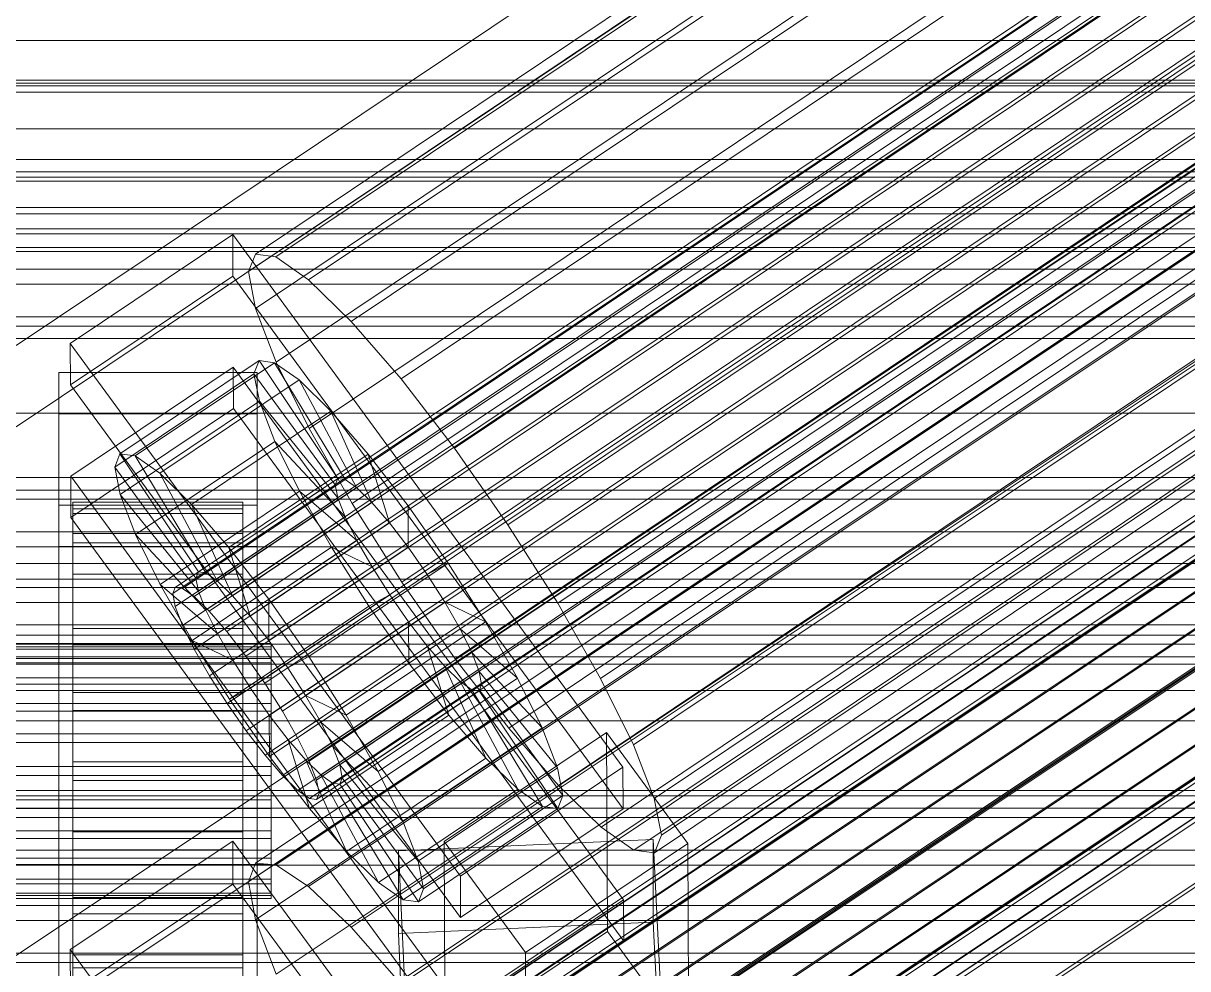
# Model space of a CAD drawing. Header units: millimetres. Extents: x -1970 to 59977, y -65068 to 6837.
# Drawn here: x 130.5 to 212.7, y -33137.5 to -33070.8 of the extents above; entities that cross this region are included whole.
import ezdxf

# ---------------------------------------------------------------- set-up
doc = ezdxf.new("R2010")
doc.units = ezdxf.units.MM
for name, color, linetype, lineweight in [('frontal_C01', 7, 'Continuous', 0), ('frontal_C02', 7, 'Continuous', 0), ('frontal_C03', 7, 'Continuous', 0), ('frontal_C03-dry', 7, 'Continuous', 0), ('frontal_secador', 7, 'Continuous', 0)]:
    doc.layers.add(name, color=color, linetype=linetype, lineweight=lineweight)

msp = doc.modelspace()

# ---------------------------------------------------------------- linework, layer by layer
at = {"layer": 'frontal_C01'}
for p, q in [((146.872, -33130.047), (331.181, -33007.049)), ((148.32, -33130.162), (332.629, -33007.163)), ((146.383, -33131.373), (330.692, -33008.374)), ((150.629, -33131.709), (334.938, -33008.711)), ((141.218, -33153.536), (355.017, -33010.858)), ((141.731, -33153.577), (355.53, -33010.899)), ((146.887, -33134.049), (331.197, -33011.051)), ((141.045, -33154.006), (354.844, -33011.328)), ((142.549, -33154.125), (356.348, -33011.447)), ((153.641, -33134.584), (337.95, -33011.586)), ((141.224, -33154.954), (355.022, -33012.276)), ((143.617, -33155.144), (357.415, -33012.466)), ((141.742, -33156.316), (355.541, -33013.638)), ((144.861, -33156.563), (358.659, -33013.885)), ((142.565, -33157.999), (356.363, -33015.321)), ((148.35, -33137.893), (332.659, -33014.895)), ((359.995, -33015.609), (146.196, -33158.287)), ((157.152, -33138.591), (341.461, -33015.592)), ((143.635, -33159.888), (357.434, -33017.211)), ((147.533, -33160.197), (361.332, -33017.52)), ((144.881, -33161.855), (358.68, -33019.178)), ((148.779, -33162.164), (362.578, -33019.487)), ((150.672, -33142.643), (334.981, -33019.645)), ((345.231, -33020.457), (160.922, -33143.455)), ((146.218, -33163.766), (360.017, -33021.088)), ((149.85, -33164.054), (363.648, -33021.376)), ((147.554, -33165.49), (361.352, -33022.812)), ((150.672, -33165.737), (364.471, -33023.059)), ((148.798, -33166.909), (362.596, -33024.231)), ((151.191, -33167.099), (364.989, -33024.421)), ((153.694, -33147.975), (338.003, -33024.977)), ((149.865, -33167.928), (363.664, -33025.25)), ((150.683, -33168.476), (364.482, -33025.798)), ((151.196, -33168.517), (364.995, -33025.839)), ((151.369, -33168.047), (365.168, -33025.369)), ((164.693, -33148.847), (349.002, -33025.849)), ((157.211, -33153.526), (341.52, -33030.528)), ((168.21, -33154.398), (352.519, -33031.4)), ((160.982, -33158.918), (345.291, -33035.92)), ((171.232, -33159.73), (355.541, -33036.732)), ((164.752, -33163.782), (349.061, -33040.784)), ((228.298, -33070.972), (130, -33136.571)), ((130, -33142.29), (228.298, -33076.691)), ((133.809, -33136.146), (145.277, -33128.493)), ((145.277, -33128.493), (145.289, -33131.537)), ((145.277, -33128.493), (172.809, -33165.937)), ((146.383, -33131.373), (146.872, -33130.047)), ((146.872, -33130.047), (148.32, -33130.162)), ((148.32, -33130.162), (150.629, -33131.709)), ((145.289, -33131.537), (133.821, -33139.19)), ((172.821, -33168.98), (145.289, -33131.537)), ((146.887, -33134.049), (146.383, -33131.373)), ((150.629, -33131.709), (153.641, -33134.584)), ((148.35, -33137.893), (146.887, -33134.049)), ((153.641, -33134.584), (157.152, -33138.591)), ((133.821, -33139.19), (133.809, -33136.146)), ((161.341, -33173.59), (133.809, -33136.146))]:
    msp.add_line(p, q, dxfattribs=at)
at = {"layer": 'frontal_C02'}
for p, q in [((146.872, -33087.061), (331.181, -32963.577)), ((148.32, -33087.258), (332.629, -32963.774)), ((146.383, -33088.305), (330.692, -32964.821)), ((150.629, -33088.882), (334.938, -32965.398)), ((141.218, -33110.587), (355.017, -32967.346)), ((141.731, -33110.657), (355.53, -32967.415)), ((146.887, -33090.904), (331.197, -32967.42)), ((141.045, -33111.028), (354.844, -32967.786)), ((142.549, -33111.232), (356.348, -32967.991)), ((153.641, -33091.822), (337.95, -32968.338)), ((141.224, -33111.949), (355.022, -32968.707)), ((143.617, -33112.274), (357.415, -32969.033)), ((141.742, -33113.287), (355.541, -32970.046)), ((144.861, -33113.711), (358.659, -32970.47)), ((142.565, -33114.952), (356.363, -32971.711)), ((148.35, -33094.682), (332.659, -32971.198)), ((359.995, -32972.204), (146.196, -33115.446)), ((157.152, -33095.878), (341.461, -32972.394)), ((143.635, -33116.83), (357.434, -32973.589)), ((147.533, -33117.36), (361.332, -32974.118)), ((144.881, -33118.793), (358.68, -32975.551)), ((148.779, -33119.323), (362.578, -32976.081)), ((150.672, -33099.38), (334.981, -32975.896)), ((146.218, -33120.707), (360.017, -32977.465)), ((345.231, -32977.29), (160.922, -33100.774)), ((149.85, -33121.2), (363.648, -32977.959)), ((147.554, -33122.441), (361.352, -32979.2)), ((150.672, -33122.865), (364.471, -32979.624)), ((148.798, -33123.879), (362.596, -32980.637)), ((151.191, -33124.204), (364.989, -32980.963)), ((153.694, -33104.68), (338.003, -32981.196)), ((149.865, -33124.92), (363.664, -32981.679)), ((150.683, -33125.496), (364.482, -32982.254)), ((151.196, -33125.566), (364.995, -32982.324)), ((151.369, -33125.125), (365.168, -32981.884)), ((164.693, -33106.176), (349.002, -32982.692)), ((157.211, -33110.219), (341.52, -32986.736)), ((168.21, -33111.715), (352.519, -32988.231)), ((160.982, -33115.621), (345.291, -32992.137)), ((171.232, -33117.015), (355.541, -32993.531)), ((164.752, -33120.517), (349.061, -32997.033)), ((173.554, -33121.714), (357.863, -32998.23)), ((168.263, -33124.573), (352.572, -33001.089)), ((175.016, -33125.491), (359.326, -33002.007)), ((171.275, -33127.513), (355.584, -33004.029)), ((175.521, -33128.09), (359.83, -33004.607)), ((173.584, -33129.137), (357.893, -33005.653)), ((175.032, -33129.334), (359.341, -33005.85)), ((228.298, -33027.666), (130, -33093.525)), ((130, -33099.266), (228.298, -33033.407)), ((-425, -33078.232), (425, -33078.232)), ((133.809, -33093.377), (145.277, -33085.693)), ((145.277, -33085.693), (145.289, -33088.616)), ((145.277, -33085.693), (172.809, -33123.286)), ((146.383, -33088.305), (146.872, -33087.061)), ((146.872, -33087.061), (148.32, -33087.258)), ((148.32, -33087.258), (150.629, -33088.882)), ((146.887, -33090.904), (146.383, -33088.305)), ((145.289, -33088.616), (133.821, -33096.299)), ((172.821, -33126.209), (145.289, -33088.616)), ((150.629, -33088.882), (153.641, -33091.822)), ((148.35, -33094.682), (146.887, -33090.904)), ((153.641, -33091.822), (157.152, -33095.878)), ((133.821, -33096.299), (133.809, -33093.377)), ((161.341, -33130.97), (133.809, -33093.377)), ((137.313, -33101.168), (147.143, -33094.582)), ((138.396, -33101.315), (148.226, -33094.729)), ((147.143, -33094.582), (146.777, -33095.512)), ((148.226, -33094.729), (147.143, -33094.582)), ((147.143, -33094.582), (152.686, -33102.904)), ((149.953, -33095.944), (148.226, -33094.729)), ((148.226, -33094.729), (153.199, -33102.973)), ((150.672, -33099.38), (148.35, -33094.682)), ((133, -33098.346), (133, -33095.423)), ((133, -33095.423), (147, -33095.423)), ((133, -33141.327), (133, -33095.423)), ((133.847, -33102.729), (145.315, -33095.046)), ((136.948, -33102.098), (146.777, -33095.512)), ((145.315, -33095.046), (145.327, -33097.968)), ((145.315, -33095.046), (172.847, -33132.639)), ((146.777, -33095.512), (152.513, -33103.344)), ((146.777, -33095.512), (147.155, -33097.457)), ((147, -33095.423), (147, -33098.346)), ((147, -33095.423), (147, -33141.327)), ((133.821, -33096.299), (161.353, -33133.892)), ((140.123, -33102.53), (149.953, -33095.944)), ((152.207, -33098.143), (149.953, -33095.944)), ((149.953, -33095.944), (154.017, -33103.549)), ((157.152, -33095.878), (160.922, -33100.774)), ((137.325, -33104.042), (147.155, -33097.457)), ((147.155, -33097.457), (152.692, -33104.265)), ((147.155, -33097.457), (148.249, -33100.282)), ((145.327, -33097.968), (133.859, -33105.652)), ((142.377, -33104.729), (152.207, -33098.143)), ((172.859, -33135.561), (145.327, -33097.968)), ((154.833, -33101.178), (152.207, -33098.143)), ((152.207, -33098.143), (155.085, -33104.591)), ((147, -33098.346), (133, -33098.346)), ((133, -33098.346), (133, -33144.25)), ((147, -33144.25), (147, -33098.346)), ((153.694, -33104.68), (150.672, -33099.38)), ((138.419, -33106.868), (148.249, -33100.282)), ((148.249, -33100.282), (153.21, -33105.604)), ((148.249, -33100.282), (149.985, -33103.797)), ((136.948, -33102.098), (137.313, -33101.168)), ((142.856, -33109.489), (137.313, -33101.168)), ((137.313, -33101.168), (138.396, -33101.315)), ((143.369, -33109.559), (138.396, -33101.315)), ((138.396, -33101.315), (140.123, -33102.53)), ((145.003, -33107.763), (154.833, -33101.178)), ((157.653, -33104.84), (154.833, -33101.178)), ((154.833, -33101.178), (156.329, -33106.028)), ((160.922, -33100.774), (164.693, -33106.176)), ((142.683, -33109.93), (136.948, -33102.098)), ((137.325, -33104.042), (136.948, -33102.098)), ((133.859, -33105.652), (133.847, -33102.729)), ((161.379, -33140.322), (133.847, -33102.729)), ((144.188, -33110.135), (140.123, -33102.53)), ((140.123, -33102.53), (142.377, -33104.729)), ((152.686, -33102.904), (142.856, -33109.489)), ((153.199, -33102.973), (143.369, -33109.559)), ((152.513, -33103.344), (152.686, -33102.904)), ((152.686, -33102.904), (153.199, -33102.973)), ((153.199, -33102.973), (154.017, -33103.549)), ((142.862, -33110.851), (137.325, -33104.042)), ((138.419, -33106.868), (137.325, -33104.042)), ((140.156, -33110.383), (149.985, -33103.797)), ((152.513, -33103.344), (142.683, -33109.93)), ((154.017, -33103.549), (144.188, -33110.135)), ((149.985, -33103.797), (154.033, -33107.269)), ((149.985, -33103.797), (152.246, -33107.762)), ((152.692, -33104.265), (152.513, -33103.344)), ((154.017, -33103.549), (155.085, -33104.591)), ((133, -33107.698), (133, -33104.776)), ((133, -33104.776), (147, -33104.776)), ((133, -33150.68), (133, -33104.776)), ((134, -33114.562), (134, -33104.568)), ((134, -33104.568), (134, -33105.044)), ((134, -33104.568), (146, -33104.568)), ((134, -33105.386), (134, -33104.568)), ((145.255, -33111.176), (142.377, -33104.729)), ((142.377, -33104.729), (145.003, -33107.763)), ((152.692, -33104.265), (142.862, -33110.851)), ((155.085, -33104.591), (145.255, -33111.176)), ((146, -33105.044), (146, -33104.568)), ((146, -33104.568), (146, -33114.562)), ((146, -33104.568), (146, -33105.386)), ((147, -33104.776), (147, -33107.698)), ((147, -33104.776), (147, -33150.68)), ((157.653, -33104.84), (147.823, -33111.426)), ((153.21, -33105.604), (152.692, -33104.265)), ((157.211, -33110.219), (153.694, -33104.68)), ((155.085, -33104.591), (156.329, -33106.028)), ((157.665, -33107.762), (157.653, -33104.84)), ((160.474, -33108.88), (157.653, -33104.84)), ((133.859, -33105.652), (161.391, -33143.245)), ((134, -33114.787), (134, -33105.044)), ((134, -33105.044), (134, -33106.782)), ((134, -33105.044), (146, -33105.044)), ((134, -33114.95), (134, -33105.386)), ((134, -33105.386), (146, -33105.386)), ((134, -33107.443), (134, -33105.386)), ((153.21, -33105.604), (143.38, -33112.19)), ((146, -33106.782), (146, -33105.044)), ((146, -33105.044), (146, -33114.787)), ((146, -33105.386), (146, -33114.95)), ((146, -33105.386), (146, -33107.443)), ((154.033, -33107.269), (153.21, -33105.604)), ((156.329, -33106.028), (146.499, -33112.614)), ((156.329, -33106.028), (157.665, -33107.762)), ((164.693, -33106.176), (168.21, -33111.715)), ((134, -33115.611), (134, -33106.782)), ((134, -33106.782), (134, -33109.662)), ((134, -33106.782), (146, -33106.782)), ((143.38, -33112.19), (138.419, -33106.868)), ((140.156, -33110.383), (138.419, -33106.868)), ((154.033, -33107.269), (144.203, -33113.854)), ((146, -33109.662), (146, -33106.782)), ((146, -33106.782), (146, -33115.611)), ((155.103, -33109.146), (154.033, -33107.269)), ((147, -33107.698), (133, -33107.698)), ((133, -33107.698), (133, -33153.603)), ((134, -33115.924), (134, -33107.443)), ((134, -33107.443), (146, -33107.443)), ((134, -33110.597), (134, -33107.443)), ((142.416, -33114.347), (152.246, -33107.762)), ((146.499, -33112.614), (145.003, -33107.763)), ((145.003, -33107.763), (147.823, -33111.426)), ((146, -33107.443), (146, -33115.924)), ((146, -33107.443), (146, -33110.597)), ((147, -33153.603), (147, -33107.698)), ((147.835, -33114.348), (157.665, -33107.762)), ((152.246, -33107.762), (155.103, -33109.146)), ((152.246, -33107.762), (154.877, -33111.905)), ((157.665, -33107.762), (159.001, -33109.676)), ((150.644, -33115.466), (160.474, -33108.88)), ((160.474, -33108.88), (159.001, -33109.676)), ((163.105, -33113.024), (160.474, -33108.88)), ((134, -33116.975), (134, -33109.662)), ((134, -33109.662), (134, -33113.49)), ((134, -33109.662), (146, -33109.662)), ((142.856, -33109.489), (142.683, -33109.93)), ((143.369, -33109.559), (142.856, -33109.489)), ((144.188, -33110.135), (143.369, -33109.559)), ((155.103, -33109.146), (145.274, -33115.732)), ((146, -33113.49), (146, -33109.662)), ((146, -33109.662), (146, -33116.975)), ((159.001, -33109.676), (149.171, -33116.262)), ((156.35, -33111.109), (155.103, -33109.146)), ((159.001, -33109.676), (160.247, -33111.639)), ((134, -33117.418), (134, -33110.597)), ((134, -33110.597), (146, -33110.597)), ((134, -33114.635), (134, -33110.597)), ((144.203, -33113.854), (140.156, -33110.383)), ((142.416, -33114.347), (140.156, -33110.383)), ((141.045, -33111.028), (141.218, -33110.587)), ((141.218, -33110.587), (141.731, -33110.657)), ((142.683, -33109.93), (142.862, -33110.851)), ((145.255, -33111.176), (144.188, -33110.135)), ((146, -33110.597), (146, -33117.418)), ((146, -33110.597), (146, -33114.635)), ((160.982, -33115.621), (157.211, -33110.219)), ((141.224, -33111.949), (141.045, -33111.028)), ((141.731, -33110.657), (142.549, -33111.232)), ((142.549, -33111.232), (143.617, -33112.274)), ((142.862, -33110.851), (143.38, -33112.19)), ((146.499, -33112.614), (145.255, -33111.176)), ((156.35, -33111.109), (146.52, -33117.695)), ((147.823, -33111.426), (147.835, -33114.348)), ((147.823, -33111.426), (150.644, -33115.466)), ((154.877, -33111.905), (156.35, -33111.109)), ((157.686, -33113.023), (156.35, -33111.109)), ((141.742, -33113.287), (141.224, -33111.949)), ((143.38, -33112.19), (144.203, -33113.854)), ((145.047, -33118.491), (154.877, -33111.905)), ((160.247, -33111.639), (150.417, -33118.225)), ((154.877, -33111.905), (157.698, -33115.946)), ((163.105, -33113.024), (160.247, -33111.639)), ((160.247, -33111.639), (161.318, -33113.517)), ((168.21, -33111.715), (171.232, -33117.015)), ((143.617, -33112.274), (144.861, -33113.711)), ((147.835, -33114.348), (146.499, -33112.614)), ((157.686, -33113.023), (147.856, -33119.609)), ((153.275, -33119.61), (163.105, -33113.024)), ((157.698, -33115.946), (157.686, -33113.023)), ((159.022, -33114.758), (157.686, -33113.023)), ((165.365, -33116.988), (163.105, -33113.024)), ((-450, -33113.242), (450, -33113.242)), ((134, -33118.788), (134, -33113.49)), ((134, -33113.49), (134, -33118.004)), ((134, -33113.49), (146, -33113.49)), ((142.565, -33114.952), (141.742, -33113.287)), ((144.203, -33113.854), (145.274, -33115.732)), ((144.861, -33113.711), (146.196, -33115.446)), ((146, -33118.004), (146, -33113.49)), ((146, -33113.49), (146, -33118.788)), ((161.318, -33113.517), (151.488, -33120.103)), ((165.365, -33116.988), (161.318, -33113.517)), ((161.318, -33113.517), (162.14, -33115.182)), ((-148, -33114.562), (148, -33114.562)), ((134, -33114.787), (134, -33114.562)), ((146, -33114.562), (134, -33114.562)), ((134, -33114.562), (134, -33114.95)), ((134, -33119.33), (134, -33114.635)), ((134, -33114.635), (146, -33114.635)), ((134, -33119.28), (134, -33114.635)), ((145.274, -33115.732), (142.416, -33114.347)), ((145.047, -33118.491), (142.416, -33114.347)), ((146, -33114.562), (146, -33114.787)), ((146, -33114.95), (146, -33114.562)), ((146, -33114.635), (146, -33119.33)), ((146, -33114.635), (146, -33119.28)), ((149.171, -33116.262), (147.835, -33114.348)), ((148, -33114.787), (148, -33114.562)), ((148, -33114.562), (148, -33114.95)), ((-148, -33114.787), (148, -33114.787)), ((-148, -33114.95), (148, -33114.95)), ((134, -33115.611), (134, -33114.787)), ((146, -33114.787), (134, -33114.787)), ((146, -33114.95), (134, -33114.95)), ((134, -33114.95), (134, -33115.924)), ((143.635, -33116.83), (142.565, -33114.952)), ((146, -33114.787), (146, -33115.611)), ((146, -33115.924), (146, -33114.95)), ((146.196, -33115.446), (147.533, -33117.36)), ((148, -33115.611), (148, -33114.787)), ((148, -33114.95), (148, -33115.924)), ((149.171, -33116.262), (150.644, -33115.466)), ((159.022, -33114.758), (149.192, -33121.344)), ((150.644, -33115.466), (153.275, -33119.61)), ((162.14, -33115.182), (152.311, -33121.768)), ((160.518, -33119.608), (159.022, -33114.758)), ((160.266, -33116.195), (159.022, -33114.758)), ((167.102, -33120.503), (162.14, -33115.182)), ((162.14, -33115.182), (162.659, -33116.521)), ((-148, -33115.611), (148, -33115.611)), ((-148, -33115.924), (148, -33115.924)), ((134, -33116.975), (134, -33115.611)), ((146, -33115.611), (134, -33115.611)), ((146, -33115.924), (134, -33115.924)), ((134, -33115.924), (134, -33117.418)), ((145.274, -33115.732), (146.52, -33117.695)), ((146, -33115.611), (146, -33116.975)), ((146, -33117.418), (146, -33115.924)), ((147.868, -33122.532), (157.698, -33115.946)), ((148, -33116.975), (148, -33115.611)), ((148, -33115.924), (148, -33117.418)), ((150.417, -33118.225), (149.171, -33116.262)), ((160.266, -33116.195), (150.436, -33122.781)), ((157.698, -33115.946), (160.518, -33119.608)), ((163.144, -33122.642), (160.266, -33116.195)), ((161.333, -33117.237), (160.266, -33116.195)), ((164.752, -33120.517), (160.982, -33115.621)), ((-148, -33116.975), (148, -33116.975)), ((134, -33118.788), (134, -33116.975)), ((146, -33116.975), (134, -33116.975)), ((144.881, -33118.793), (143.635, -33116.83)), ((146, -33116.975), (146, -33118.788)), ((148, -33118.788), (148, -33116.975)), ((162.659, -33116.521), (152.829, -33123.106)), ((155.535, -33123.574), (165.365, -33116.988)), ((168.196, -33123.329), (162.659, -33116.521)), ((162.659, -33116.521), (162.837, -33117.442)), ((167.102, -33120.503), (165.365, -33116.988)), ((171.232, -33117.015), (173.554, -33121.714)), ((-148, -33117.418), (148, -33117.418)), ((146, -33117.418), (134, -33117.418)), ((134, -33117.418), (134, -33119.33)), ((134, -33118.004), (134, -33120.926)), ((146, -33118.004), (134, -33118.004)), ((134, -33118.004), (134, -33122.896)), ((146.52, -33117.695), (145.047, -33118.491)), ((146, -33119.33), (146, -33117.418)), ((146, -33120.926), (146, -33118.004)), ((146, -33122.896), (146, -33118.004)), ((146.52, -33117.695), (147.856, -33119.609)), ((147.533, -33117.36), (148.779, -33119.323)), ((148, -33117.418), (148, -33119.33)), ((161.333, -33117.237), (151.503, -33123.823)), ((162.151, -33117.812), (152.321, -33124.398)), ((162.664, -33117.882), (152.835, -33124.468)), ((162.837, -33117.442), (153.008, -33124.027)), ((165.397, -33124.842), (161.333, -33117.237)), ((162.151, -33117.812), (161.333, -33117.237)), ((167.125, -33126.056), (162.151, -33117.812)), ((162.664, -33117.882), (162.151, -33117.812)), ((162.837, -33117.442), (162.664, -33117.882)), ((168.208, -33126.204), (162.664, -33117.882)), ((168.573, -33125.273), (162.837, -33117.442)), ((-148, -33118.788), (148, -33118.788)), ((134, -33120.926), (134, -33118.788)), ((146, -33118.788), (134, -33118.788)), ((146.218, -33120.707), (144.881, -33118.793)), ((147.868, -33122.532), (145.047, -33118.491)), ((146, -33118.788), (146, -33120.926)), ((148, -33120.926), (148, -33118.788)), ((151.488, -33120.103), (150.417, -33118.225)), ((150.417, -33118.225), (153.275, -33119.61)), ((-148, -33119.33), (148, -33119.33)), ((134, -33121.531), (134, -33119.28)), ((134, -33119.28), (146, -33119.28)), ((134, -33124.218), (134, -33119.28)), ((146, -33119.33), (134, -33119.33)), ((134, -33119.33), (134, -33121.531)), ((146, -33119.28), (146, -33121.531)), ((146, -33119.28), (146, -33124.218)), ((146, -33121.531), (146, -33119.33)), ((147.856, -33119.609), (147.868, -33122.532)), ((147.856, -33119.609), (149.192, -33121.344)), ((148, -33119.33), (148, -33121.531)), ((148.779, -33119.323), (149.85, -33121.2)), ((150.688, -33126.194), (160.518, -33119.608)), ((153.275, -33119.61), (155.535, -33123.574)), ((160.518, -33119.608), (163.144, -33122.642)), ((152.311, -33121.768), (151.488, -33120.103)), ((151.488, -33120.103), (155.535, -33123.574)), ((148, -33120.926), (-148, -33120.926)), ((134, -33120.926), (146, -33120.926)), ((134, -33123.243), (134, -33120.926)), ((146, -33120.926), (146, -33123.243)), ((147.554, -33122.441), (146.218, -33120.707)), ((148, -33123.243), (148, -33120.926)), ((149.85, -33121.2), (150.672, -33122.865)), ((157.272, -33127.089), (167.102, -33120.503)), ((160.19, -33128.526), (171.658, -33120.843)), ((168.263, -33124.573), (164.752, -33120.517)), ((168.196, -33123.329), (167.102, -33120.503)), ((171.658, -33120.843), (171.715, -33134.872)), ((171.658, -33120.843), (177.394, -33128.675)), ((-148, -33121.531), (148, -33121.531)), ((146, -33121.531), (134, -33121.531)), ((134, -33121.531), (134, -33123.87)), ((146, -33123.87), (146, -33121.531)), ((148, -33121.531), (148, -33123.87)), ((149.192, -33121.344), (150.688, -33126.194)), ((149.192, -33121.344), (150.436, -33122.781)), ((152.829, -33123.106), (152.311, -33121.768)), ((152.311, -33121.768), (157.272, -33127.089)), ((173.554, -33121.714), (175.016, -33125.491)), ((134, -33123.243), (134, -33122.896)), ((134, -33122.896), (134, -33127.833)), ((134, -33122.896), (146, -33122.896)), ((146, -33127.833), (146, -33122.896)), ((146, -33122.896), (146, -33123.243)), ((148.798, -33123.879), (147.554, -33122.441)), ((150.688, -33126.194), (147.868, -33122.532)), ((150.436, -33122.781), (153.314, -33129.228)), ((150.436, -33122.781), (151.503, -33123.823)), ((150.672, -33122.865), (151.191, -33124.204)), ((153.314, -33129.228), (163.144, -33122.642)), ((163.144, -33122.642), (165.397, -33124.842)), ((-148, -33123.243), (148, -33123.243)), ((134, -33125.582), (134, -33123.243)), ((146, -33123.243), (134, -33123.243)), ((146, -33123.243), (146, -33125.582)), ((148, -33125.582), (148, -33123.243)), ((153.008, -33124.027), (152.829, -33123.106)), ((152.829, -33123.106), (158.366, -33129.915)), ((155.535, -33123.574), (157.272, -33127.089)), ((158.366, -33129.915), (168.196, -33123.329)), ((172.809, -33123.286), (161.341, -33130.97)), ((168.573, -33125.273), (168.196, -33123.329)), ((172.821, -33126.209), (172.809, -33123.286)), ((-148, -33123.87), (148, -33123.87)), ((134, -33123.87), (134, -33124.218)), ((146, -33123.87), (134, -33123.87)), ((134, -33123.87), (134, -33126.187)), ((134, -33124.218), (146, -33124.218)), ((134, -33129.11), (134, -33124.218)), ((146, -33124.218), (146, -33123.87)), ((146, -33126.187), (146, -33123.87)), ((146, -33124.218), (146, -33129.11)), ((148, -33123.87), (148, -33126.187)), ((149.865, -33124.92), (148.798, -33123.879)), ((151.191, -33124.204), (151.369, -33125.125)), ((151.503, -33123.823), (155.567, -33131.427)), ((151.503, -33123.823), (152.321, -33124.398)), ((152.321, -33124.398), (157.295, -33132.642)), ((152.321, -33124.398), (152.835, -33124.468)), ((152.835, -33124.468), (153.008, -33124.027)), ((152.835, -33124.468), (158.378, -33132.789)), ((153.008, -33124.027), (158.743, -33131.859)), ((171.275, -33127.513), (168.263, -33124.573)), ((450, -33124.933), (-450, -33124.933)), ((150.683, -33125.496), (149.865, -33124.92)), ((151.369, -33125.125), (151.196, -33125.566)), ((155.567, -33131.427), (165.397, -33124.842)), ((158.743, -33131.859), (168.573, -33125.273)), ((165.397, -33124.842), (167.125, -33126.056)), ((168.208, -33126.204), (168.573, -33125.273)), ((-148, -33125.582), (148, -33125.582)), ((-148, -33126.187), (148, -33126.187)), ((134, -33127.783), (134, -33125.582)), ((134, -33125.582), (134, -33127.833)), ((146, -33125.582), (134, -33125.582)), ((134, -33126.187), (134, -33129.11)), ((146, -33126.187), (134, -33126.187)), ((134, -33126.187), (134, -33128.325)), ((146, -33127.833), (146, -33125.582)), ((146, -33125.582), (146, -33127.783)), ((146, -33129.11), (146, -33126.187)), ((146, -33128.325), (146, -33126.187)), ((148, -33127.783), (148, -33125.582)), ((148, -33126.187), (148, -33128.325)), ((151.196, -33125.566), (150.683, -33125.496)), ((153.314, -33129.228), (150.688, -33126.194)), ((157.295, -33132.642), (167.125, -33126.056)), ((158.378, -33132.789), (168.208, -33126.204)), ((161.353, -33133.892), (172.821, -33126.209)), ((167.125, -33126.056), (168.208, -33126.204)), ((175.016, -33125.491), (175.521, -33128.09)), ((-148, -33127.783), (148, -33127.783)), ((134, -33129.695), (134, -33127.783)), ((134, -33127.783), (134, -33132.478)), ((146, -33127.783), (134, -33127.783)), ((134, -33127.833), (134, -33132.478)), ((134, -33127.833), (146, -33127.833)), ((146, -33132.478), (146, -33127.783)), ((146, -33127.783), (146, -33129.695)), ((146, -33132.478), (146, -33127.833)), ((148, -33129.695), (148, -33127.783)), ((157.272, -33127.089), (158.366, -33129.915)), ((173.584, -33129.137), (171.275, -33127.513)), ((-148, -33128.325), (148, -33128.325)), ((134, -33128.325), (134, -33133.623)), ((146, -33128.325), (134, -33128.325)), ((134, -33128.325), (134, -33130.138)), ((146, -33133.623), (146, -33128.325)), ((146, -33130.138), (146, -33128.325)), ((148, -33128.325), (148, -33130.138)), ((156.962, -33129.173), (174.943, -33128.379)), ((160.247, -33142.555), (160.19, -33128.526)), ((165.926, -33136.358), (160.19, -33128.526)), ((177.394, -33128.675), (165.926, -33136.358)), ((174.943, -33128.379), (174.943, -33134.225)), ((174.943, -33128.379), (177.811, -33187.756)), ((175.521, -33128.09), (175.032, -33129.334)), ((177.451, -33142.704), (177.394, -33128.675)), ((134, -33129.11), (146, -33129.11)), ((134, -33133.623), (134, -33129.11)), ((146, -33129.11), (146, -33133.623)), ((155.567, -33131.427), (153.314, -33129.228)), ((156.962, -33135.019), (156.962, -33129.173)), ((159.83, -33188.55), (156.962, -33129.173)), ((175.032, -33129.334), (173.584, -33129.137)), ((-148, -33129.695), (148, -33129.695)), ((-148, -33130.138), (148, -33130.138)), ((134, -33131.19), (134, -33129.695)), ((134, -33129.695), (134, -33136.516)), ((146, -33129.695), (134, -33129.695)), ((134, -33130.138), (134, -33137.451)), ((146, -33130.138), (134, -33130.138)), ((134, -33130.138), (134, -33131.503)), ((146, -33136.516), (146, -33129.695)), ((146, -33129.695), (146, -33131.19)), ((146, -33137.451), (146, -33130.138)), ((146, -33131.503), (146, -33130.138)), ((148, -33131.19), (148, -33129.695)), ((148, -33130.138), (148, -33131.503)), ((158.366, -33129.915), (158.743, -33131.859)), ((161.341, -33130.97), (161.353, -33133.892)), ((-148, -33131.19), (148, -33131.19)), ((-148, -33131.503), (148, -33131.503)), ((134, -33132.164), (134, -33131.19)), ((134, -33131.19), (134, -33139.671)), ((146, -33131.19), (134, -33131.19)), ((134, -33131.503), (134, -33140.332)), ((146, -33131.503), (134, -33131.503)), ((134, -33131.503), (134, -33132.326)), ((146, -33139.671), (146, -33131.19)), ((146, -33131.19), (146, -33132.164)), ((146, -33140.332), (146, -33131.503)), ((146, -33132.326), (146, -33131.503)), ((148, -33132.164), (148, -33131.19)), ((148, -33131.503), (148, -33132.326)), ((157.295, -33132.642), (155.567, -33131.427)), ((158.743, -33131.859), (158.378, -33132.789)), ((-148, -33132.164), (148, -33132.164)), ((-148, -33132.326), (148, -33132.326)), ((-148, -33132.551), (148, -33132.551)), ((134, -33132.551), (134, -33132.164)), ((134, -33132.164), (134, -33141.727)), ((146, -33132.164), (134, -33132.164)), ((134, -33132.326), (134, -33142.069)), ((146, -33132.326), (134, -33132.326)), ((134, -33132.326), (134, -33132.551)), ((134, -33132.478), (134, -33136.516)), ((134, -33132.478), (146, -33132.478)), ((134, -33132.551), (134, -33142.545)), ((146, -33132.551), (134, -33132.551)), ((146, -33141.727), (146, -33132.164)), ((146, -33132.164), (146, -33132.551)), ((146, -33142.069), (146, -33132.326)), ((146, -33132.551), (146, -33132.326)), ((146, -33136.516), (146, -33132.478)), ((146, -33142.545), (146, -33132.551)), ((148, -33132.551), (148, -33132.164)), ((148, -33132.326), (148, -33132.551)), ((158.378, -33132.789), (157.295, -33132.642)), ((172.847, -33132.639), (161.379, -33140.322)), ((172.859, -33135.561), (172.847, -33132.639)), ((134, -33133.623), (146, -33133.623)), ((134, -33137.451), (134, -33133.623)), ((146, -33133.623), (146, -33137.451)), ((174.943, -33134.225), (156.962, -33135.019)), ((177.811, -33193.602), (174.943, -33134.225)), ((159.83, -33194.396), (156.962, -33135.019)), ((171.715, -33134.872), (160.247, -33142.555)), ((177.451, -33142.704), (171.715, -33134.872)), ((161.391, -33143.245), (172.859, -33135.561)), ((134, -33136.516), (134, -33139.671)), ((134, -33136.516), (146, -33136.516)), ((146, -33139.671), (146, -33136.516)), ((165.926, -33136.358), (165.983, -33150.387)), ((134, -33137.451), (146, -33137.451)), ((134, -33140.332), (134, -33137.451)), ((146, -33137.451), (146, -33140.332))]:
    msp.add_line(p, q, dxfattribs=at)
at = {"layer": 'frontal_C03'}
for p, q in [((-1500, -33074.787), (1500, -33074.787)), ((-1500, -33075.187), (1500, -33075.187)), ((1250, -33080.381), (-1250, -33080.381)), ((1250, -33081.262), (-1250, -33081.262)), ((1250, -33081.915), (-1250, -33081.915)), ((1500, -33083.77), (-1500, -33083.77)), ((1250, -33084.223), (-1250, -33084.223)), ((-1250, -33085.28), (1250, -33085.28)), ((1500, -33086.595), (-1500, -33086.595)), ((1500, -33086.88), (-1500, -33086.88)), ((1250, -33088.132), (-1250, -33088.132)), ((1250, -33089.19), (-1250, -33089.19)), ((1250, -33091.497), (-1250, -33091.497)), ((1250, -33092.151), (-1250, -33092.151)), ((1250, -33093.032), (-1250, -33093.032)), ((-1500, -33098.289), (1500, -33098.289)), ((1250, -33102.838), (-1250, -33102.838)), ((1250, -33103.72), (-1250, -33103.72)), ((1250, -33104.373), (-1250, -33104.373)), ((1250, -33106.68), (-1250, -33106.68)), ((-1250, -33107.738), (1250, -33107.738)), ((1500, -33108.893), (-1500, -33108.893)), ((1250, -33110.59), (-1250, -33110.59)), ((1250, -33111.647), (-1250, -33111.647)), ((1250, -33113.955), (-1250, -33113.955)), ((1250, -33114.608), (-1250, -33114.608)), ((1250, -33115.49), (-1250, -33115.49)), ((-1500, -33117.876), (1500, -33117.876)), ((1250, -33125.296), (-1250, -33125.296)), ((1250, -33126.177), (-1250, -33126.177)), ((1250, -33126.831), (-1250, -33126.831)), ((1250, -33129.138), (-1250, -33129.138)), ((-1250, -33130.195), (1250, -33130.195)), ((1250, -33133.048), (-1250, -33133.048)), ((1250, -33134.105), (-1250, -33134.105)), ((1250, -33136.412), (-1250, -33136.412)), ((1250, -33137.066), (-1250, -33137.066))]:
    msp.add_line(p, q, dxfattribs=at)
at = {"layer": 'frontal_C03-dry'}
for p, q in [((-1250, -33075.625), (1250, -33075.625)), ((1250, -33081.625), (-1250, -33081.625)), ((1250, -33085.625), (-1250, -33085.625)), ((-1250, -33110), (1250, -33110)), ((1250, -33116), (-1250, -33116)), ((1250, -33120), (-1250, -33120))]:
    msp.add_line(p, q, dxfattribs=at)
at = {"layer": 'frontal_secador'}
for p, q in [((-1265, -33072), (1265, -33072)), ((-1400, -33075), (1400, -33075)), ((-1265, -33075), (1265, -33075))]:
    msp.add_line(p, q, dxfattribs=at)

doc.saveas('drawing.dxf')
